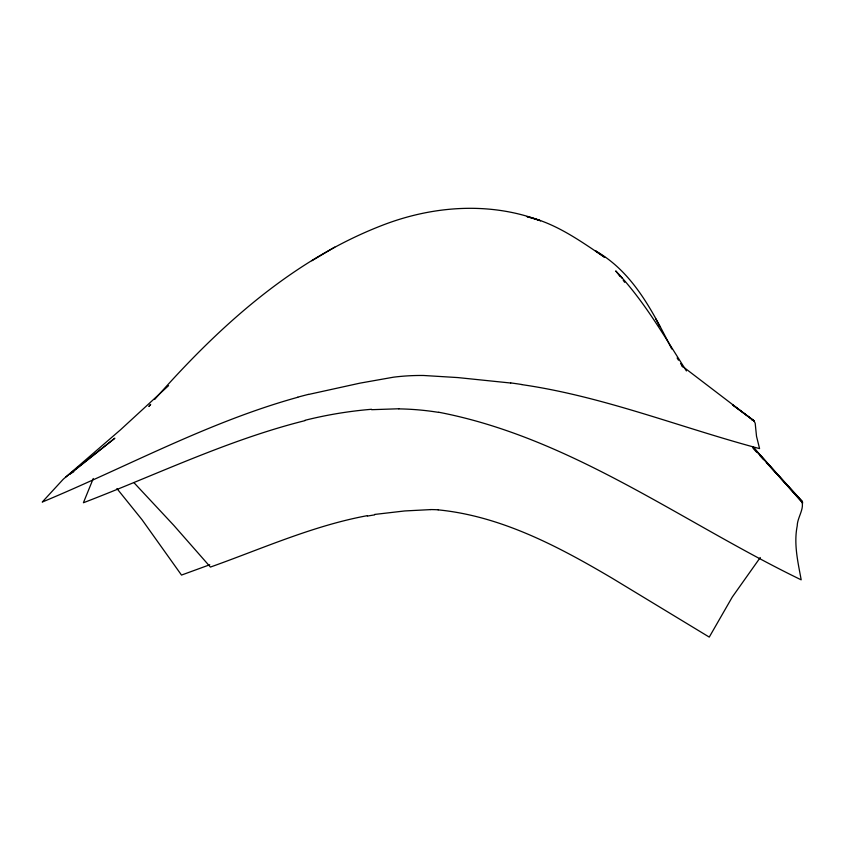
<?xml version="1.0" encoding="UTF-8"?>
<svg xmlns="http://www.w3.org/2000/svg" width="845" height="845" viewBox="0 0 845 845"><rect width="100%" height="100%" fill="white"/><g stroke="black" fill="none" stroke-linecap="round" stroke-linejoin="round"><path stroke-width="1.27" d="M93.277 478.492L83.401 502.754C156.938 474.573 228.33 439.801 305.024 420.63M760.278 557.51L732.277 597.045L709.261 637.098L612.308 578.307C558.587 546.588 501.222 516.073 438.154 509.862M154.614 399.484C217.894 327.554 291.588 260.387 382.12 225.383C432.418 205.821 489.498 201.48 540.557 220.756L527.037 216.637C556.031 223.333 580.631 241.174 604.925 257.493L595.366 250.775C633.222 272.111 652.805 311.942 671.775 348.985M149.1 406.213L150.663 404.364L148.942 406.339M168.577 385.626L120.412 429.883L63.217 479.263L42.25 502.057C127.194 466.746 208.694 421.887 297.757 397.287M65.73 477.076L114.857 438.206L69.977 474.013L73.8 471.69M311.847 260.756L334.747 247.11M209.75 564.766L181.506 575.075L141.971 519.633L116.927 488.568M308.499 394.467L359.981 383.144L393.506 377.187A193.642 169.908 1 0 1 423.609 375.486L457.832 377.578L510.729 383.028M367.269 515.672C312.914 525.727 262.193 548.637 210.416 567.069L173.743 525.305L133.943 482.653M374.567 514.447L404.734 510.95L430.401 509.619M371.599 409.698L398.819 408.769M751.554 419.733L753.824 420.652L755.187 423.218L756.518 436.305L759.581 448.611C680.288 427.507 603.414 396.4 521.83 384.623M801.578 501.032C804.905 508.32 797.247 517.71 797.236 525.812C793.571 543.842 797.965 562.115 801.187 579.839C681.661 521.967 571.41 437.752 438.703 412.233M753.486 420.356L732.478 404.818L754.131 420.99L681.978 365.917M753.032 448.241L756.613 452.107M760.109 455.888L763.637 459.712M766.394 462.68L802.518 501.761L752.62 446.699L802.75 502.976L754.511 448.674M686.425 370.944C664.413 336.563 644.08 300.672 615.709 270.928L620.198 276.505M618.783 274.308L622.332 278.364M623.198 280.234L624.645 282.314M677.109 357.953L678.503 360.171M680.605 363.508L682.697 366.846M655.731 318.776L659.755 326.508L659.163 325.367M398.829 408.885A259.478 242.483 17.4 0 1 438.682 412.392M304.939 420.314A424.813 413.67 45.5 0 1 371.557 409.286M367.364 516.094A215.338 167.278 -5.9 0 1 374.641 514.88M430.401 509.567A110.727 84.69 3.8 0 1 438.164 509.81M297.715 397.192A427.707 352.439 -2.2 0 1 308.467 394.372M510.75 382.912A425.51 343.059 2.4 0 1 521.851 384.517"/></g></svg>
